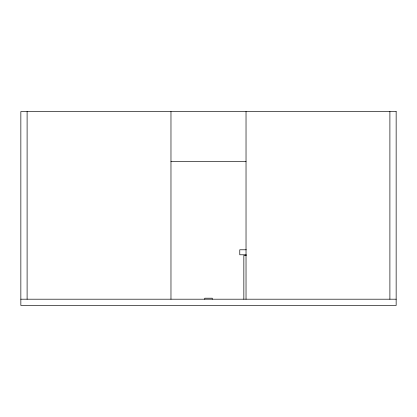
<?xml version="1.0" encoding="UTF-8"?>
<svg xmlns="http://www.w3.org/2000/svg" width="417" height="417" viewBox="0 0 417 417"><rect width="100%" height="100%" fill="white"/><g stroke="black" fill="none" stroke-linecap="round" stroke-linejoin="round"><path stroke-width="0.63" d="M170.97 161.588L246.03 161.588M246.285 249.783L239.775 249.783L239.775 254.787L246.285 254.787M246.343 255.412L243.841 255.412L243.841 299.197M20.85 299.197L396.15 299.197M389.895 111.547L389.895 299.197M246.03 111.547L246.03 299.197M212.253 299.197L212.253 298.197L204.747 298.197L204.747 299.197M170.97 111.547L170.97 299.197M27.105 111.547L27.105 299.197M396.15 111.547L20.85 111.547L20.85 305.452L396.15 305.452L396.15 111.547"/></g></svg>
